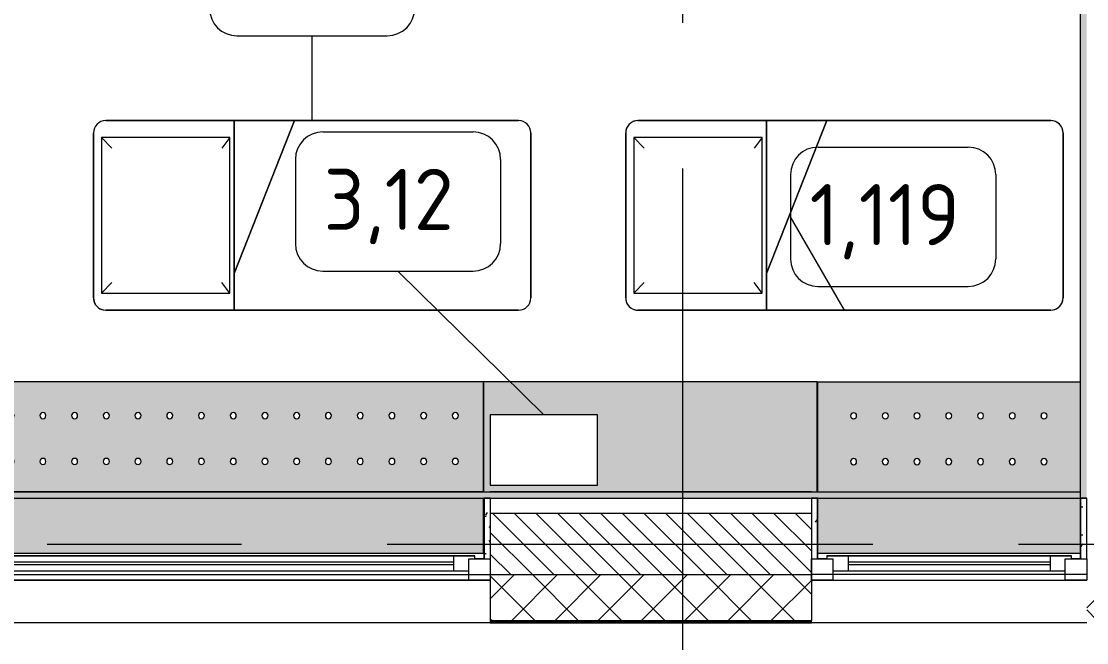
# Model space of a CAD drawing. Header units: millimetres. Extents: x 957 to 67880, y -2706 to 27400.
# Drawn here: x 46117 to 49600, y -323 to 1710 of the extents above; entities that cross this region are included whole.
import ezdxf

# ---------------------------------------------------------------- set-up
doc = ezdxf.new("R2010")
doc.units = ezdxf.units.MM
doc.linetypes.add('Осевая', pattern=[3175, 635, -476.25, 1587.5, -476.25])
for name, color, linetype, lineweight in [('A-GLAZ', 7, 'Continuous', 9), ('A-GLAZ-1', 7, 'Continuous', 13), ('A-WALL', 7, 'Continuous', 9), ('I-FURN-IDEN', 7, 'Continuous', 9), ('I-WALL', 7, 'Continuous', 9), ('Знаки', 7, 'Continuous', 9), ('Оси', 7, 'Continuous', 9), ('Оси-2', 7, 'Осевая', 9)]:
    doc.layers.add(name, color=color, linetype=linetype, lineweight=lineweight)
for name, color, linetype, lineweight, true_color in [('A-WALL-1', 9, 'Continuous', 9, 0x808080), ('A-WALL-FNSH-1', 9, 'Continuous', 9, 0x808080), ('I-FURN-1', 9, 'Continuous', 9, 0x808080), ('M-EQPM-1', 7, 'Continuous', 9, 0xb2b2b2)]:
    doc.layers.add(name, color=color, linetype=linetype, lineweight=lineweight, true_color=true_color)
doc.styles.add('GOST Common_4', font='GOST_Common.ttf', dxfattribs={"height": 200})
pattern_1 = [(0, (-57529.542, 0), (121.92, 30.48), [10.058, -81.382, 10.058, -81.382, -487.68]), (0, (-57529.542, 0), (121.92, 30.48), [-182.88, 10.058, -172.822, 10.058, -81.382, -213.36]), (0, (-57529.542, 0), (121.92, 30.48), [-457.2, 10.058, -50.902, 10.058, -142.342]), (120, (-57483.822, 15.24), (-87.356454, 90.345817), [10.058, -81.382, 10.058, -81.382, -487.68]), (120, (-57483.822, 15.24), (-87.356454, 90.345817), [-182.88, 10.058, -172.822, 10.058, -81.382, -213.36]), (120, (-57483.822, 15.24), (-87.356454, 90.345817), [-457.2, 10.058, -50.902, 10.058, -142.342]), (240, (-57468.582, 76.2), (-34.563546, -120.825817), [10.058, -81.382, 10.058, -81.382, -487.68]), (240, (-57468.582, 76.2), (-34.563546, -120.825817), [-182.88, 10.058, -172.822, 10.058, -81.382, -213.36]), (240, (-57468.582, 76.2), (-34.563546, -120.825817), [-457.2, 10.058, -50.902, 10.058, -142.342])]

# ---------------------------------------------------------------- blocks, each defined once
blk = doc.blocks.new('120_Окно_СКБ_2Ст_Фрамуга сверху - 120_Окно_СКБ_2Ст_2300х2500_h_ ДОО-19727959-План расстановки мебели и оборудования 3 этажа в осях 23-33')
at = {"layer": 'A-GLAZ'}
for p, q in [((1150, -57), (-1150, -57)), ((-1080, -57), (1080, -57)), ((-1130, -127), (-1100, -127)), ((-1030, -107), (470, -107)), ((470, -117), (-1030, -117)), ((540, -127), (570, -127)), ((540, -127), (570, -127)), ((640, -107), (1030, -107)), ((1030, -117), (640, -117)), ((1100, -127), (1130, -127))]:
    blk.add_line(p, q, dxfattribs=at)
at = {"layer": 'A-GLAZ-1'}
for p, q in [((-1150, -127), (-1150, -57)), ((-1150, -57), (-1080, -57)), ((-1080, -57), (-1080, -127)), ((520, -127), (520, -57)), ((520, -57), (590, -57)), ((590, -57), (590, -127)), ((1080, -127), (1080, -57)), ((1080, -57), (1150, -57)), ((1150, -57), (1150, -127)), ((520, -87), (-1080, -87)), ((-1080, -87), (-1080, -127)), ((-1030, -137), (-1030, -87)), ((470, -137), (470, -87)), ((520, -127), (520, -87)), ((1080, -87), (590, -87)), ((590, -87), (590, -127)), ((640, -137), (640, -87)), ((1030, -137), (1030, -87)), ((1080, -127), (1080, -87)), ((-1080, -127), (-1150, -127)), ((-1080, -127), (-1100, -127)), ((-1100, -127), (-1100, -137)), ((-1100, -137), (540, -137)), ((540, -137), (-1100, -137)), ((590, -127), (520, -127)), ((540, -127), (520, -127)), ((540, -137), (540, -127)), ((590, -127), (570, -127)), ((570, -127), (570, -137)), ((570, -137), (1100, -137)), ((1100, -137), (570, -137)), ((1150, -127), (1080, -127)), ((1100, -127), (1080, -127)), ((1100, -137), (1100, -127))]:
    blk.add_line(p, q, dxfattribs=at)
blk = doc.blocks.new('120_Окно_СКБ_1Ст - 120_Окно_СКБ_1Ст 900х2500_h_ с форточкой-V6-План расстановки мебели и оборудования 3 этажа в осях 23-33')
at = {"layer": 'A-GLAZ'}
for p, q in [((450, -57), (-450, -57)), ((-430, -127), (-400, -127)), ((-330, -107), (330, -107)), ((330, -117), (-330, -117)), ((400, -127), (430, -127))]:
    blk.add_line(p, q, dxfattribs=at)
at = {"layer": 'A-GLAZ-1'}
for p, q in [((-450, -127), (-450, -57)), ((-450, -57), (-380, -57)), ((-380, -57), (-380, -127)), ((380, -127), (380, -57)), ((380, -57), (450, -57)), ((450, -57), (450, -127)), ((380, -87), (-380, -87)), ((-380, -87), (-380, -127)), ((-330, -137), (-330, -87)), ((330, -137), (330, -87)), ((380, -127), (380, -87)), ((-380, -127), (-450, -127)), ((-380, -127), (-400, -127)), ((-400, -127), (-400, -137)), ((-400, -137), (400, -137)), ((400, -137), (-400, -137)), ((450, -127), (380, -127)), ((400, -127), (380, -127)), ((400, -137), (400, -127))]:
    blk.add_line(p, q, dxfattribs=at)
blk = doc.blocks.new('Bed - Small Sizes - 1_119-V103-План расстановки мебели и оборудования 3 этажа в осях 23-33')
at = {"layer": 'I-FURN-1'}
for p, q in [((247.3, 0), (-292.7, 0)), ((-292.7, 0), (247.3, 0)), ((247.3, 0), (-292.7, 0)), ((-292.7, 0), (247.3, 0)), ((-277.5, -26.2), (-242.7, -60)), ((232.5, -26.2), (-277.5, -26.2)), ((-277.5, -26.2), (-277.5, -446.2)), ((232.5, -26.2), (-277.5, -26.2)), ((-277.5, -26.2), (-277.5, -446.2)), ((232.5, -26.2), (197.3, -60)), ((232.5, -446.2), (232.5, -26.2)), ((232.5, -446.2), (232.5, -26.2)), ((-332.7, -40), (-332.7, -460)), ((-332.7, -460), (-332.7, -40)), ((-332.7, -40), (-332.7, -460)), ((-332.7, -460), (-332.7, -40)), ((287.3, -460), (287.3, -40)), ((287.3, -40), (287.3, -460)), ((287.3, -657.7), (287.3, -40)), ((287.3, -40), (287.3, -657.7)), ((-277.5, -446.2), (-242.7, -420)), ((-277.5, -446.2), (232.5, -446.2)), ((-277.5, -446.2), (232.5, -446.2)), ((232.5, -446.2), (197.3, -420)), ((-332.7, -460), (-212.7, -460)), ((-212.7, -460), (-332.7, -460)), ((-332.7, -460), (-332.7, -1390)), ((-332.7, -1390), (-332.7, -460)), ((-332.7, -460), (-212.7, -460)), ((-212.7, -460), (287.3, -460)), ((287.3, -460), (-212.7, -460)), ((287.3, -460), (-212.7, -460)), ((-212.7, -460), (287.3, -657.7)), ((287.3, -657.7), (-212.7, -460)), ((-212.7, -460), (287.3, -460)), ((-212.7, -460), (287.3, -657.7)), ((-212.7, -460), (287.3, -460)), ((287.3, -657.7), (287.3, -460)), ((287.3, -460), (287.3, -657.7)), ((287.3, -1390), (287.3, -657.7)), ((287.3, -657.7), (287.3, -1390)), ((-292.7, -1430), (247.3, -1430)), ((247.3, -1430), (-292.7, -1430))]:
    blk.add_line(p, q, dxfattribs=at)
for centre, start, end in [((-292.7, -40), 90, 180), ((-292.7, -40), 90, 120), ((247.3, -40), 360, 90), ((247.3, -40), 0, 90), ((-292.7, -40), 90, 180), ((-292.7, -40), 90, 180), ((-292.7, -40), 165, 180), ((-292.7, -40), 150, 165), ((-292.7, -40), 135, 150), ((-292.7, -40), 120, 135), ((247.3, -40), 60, 90), ((247.3, -40), 0, 90), ((247.3, -40), 45, 60), ((247.3, -40), 30, 45), ((247.3, -40), 15, 30), ((247.3, -40), 0, 15), ((-292.7, -1390), 180, 270), ((-292.7, -1390), 180, 255), ((247.3, -1390), 270, 0), ((247.3, -1390), 300, 0), ((247.3, -1390), 285, 300), ((-292.7, -1390), 255, 270), ((247.3, -1390), 270, 285)]:
    blk.add_arc(centre, 40, start, end, dxfattribs=at)
blk = doc.blocks.new('Bed - Small Sizes - 1_119-V104-План расстановки мебели и оборудования 3 этажа в осях 23-33')
at = {"layer": 'I-FURN-1'}
for p, q in [((247.3, 0), (-292.7, 0)), ((-292.7, 0), (247.3, 0)), ((247.3, 0), (-292.7, 0)), ((-292.7, 0), (247.3, 0)), ((-277.5, -26.2), (-242.7, -60)), ((232.5, -26.2), (-277.5, -26.2)), ((-277.5, -26.2), (-277.5, -446.2)), ((232.5, -26.2), (-277.5, -26.2)), ((-277.5, -26.2), (-277.5, -446.2)), ((232.5, -26.2), (197.3, -60)), ((232.5, -446.2), (232.5, -26.2)), ((232.5, -446.2), (232.5, -26.2)), ((-332.7, -40), (-332.7, -460)), ((-332.7, -460), (-332.7, -40)), ((-332.7, -40), (-332.7, -460)), ((-332.7, -460), (-332.7, -40)), ((287.3, -460), (287.3, -40)), ((287.3, -40), (287.3, -460)), ((287.3, -657.7), (287.3, -40)), ((287.3, -40), (287.3, -657.7)), ((-277.5, -446.2), (-242.7, -420)), ((-277.5, -446.2), (232.5, -446.2)), ((-277.5, -446.2), (232.5, -446.2)), ((232.5, -446.2), (197.3, -420)), ((-332.7, -460), (-212.7, -460)), ((-212.7, -460), (-332.7, -460)), ((-332.7, -460), (-332.7, -1390)), ((-332.7, -1390), (-332.7, -460)), ((-332.7, -460), (-212.7, -460)), ((-212.7, -460), (287.3, -460)), ((287.3, -460), (-212.7, -460)), ((287.3, -460), (-212.7, -460)), ((-212.7, -460), (287.3, -657.7)), ((287.3, -657.7), (-212.7, -460)), ((-212.7, -460), (287.3, -460)), ((-212.7, -460), (287.3, -657.7)), ((-212.7, -460), (287.3, -460)), ((287.3, -657.7), (287.3, -460)), ((287.3, -460), (287.3, -657.7)), ((287.3, -1390), (287.3, -657.7)), ((287.3, -657.7), (287.3, -1390)), ((-292.7, -1430), (247.3, -1430)), ((247.3, -1430), (-292.7, -1430))]:
    blk.add_line(p, q, dxfattribs=at)
for centre, start, end in [((-292.7, -40), 90, 180), ((-292.7, -40), 90, 180), ((247.3, -40), 360, 90), ((247.3, -40), 0, 90), ((-292.7, -40), 90, 180), ((-292.7, -40), 105, 180), ((-292.7, -40), 90, 105), ((247.3, -40), 0, 90), ((247.3, -40), 0, 90), ((-292.7, -1390), 180, 270), ((-292.7, -1390), 180, 270), ((247.3, -1390), 270, 0), ((247.3, -1390), 270, 0)]:
    blk.add_arc(centre, 40, start, end, dxfattribs=at)
blk = doc.blocks.new('radiator_prado_classic_z_tip_30_po exemplyaru - Classic Z Тип 30-300-V169-План расстановки мебели и оборудования 3 этажа в осях 23-33')
at = {"layer": 'M-EQPM-1'}
blk.add_line((682.5, 191.5), (682.5, 203.8), dxfattribs=at)
blk.add_line((682.5, 191.5), (682.5, 203.8), dxfattribs=at)
blk = doc.blocks.new('Зашивка радиатора_ с перфорацией М7_1 - Зашивка радиатора_ с перфорацией М7_1-V248-План расстановки мебели и оборудования 3 этажа в осях 23-33')
at = {"layer": 'Знаки'}
blk.add_hatch(color=256, dxfattribs=at).paths.add_polyline_path([(1888.3, 380), (-370, 380), (-370, 200.6), (1888.3, 200.6), (1888.3, 259.2)])
h = blk.add_hatch(color=256, dxfattribs=at)
h.paths.add_polyline_path([(-101, 180), (-370, 180), (-370, -179.9), (1876.6, -179.9), (1876.6, 160), (1887.3, 160), (1887.3, 180), (58, 180)])
h.paths.add_polyline_path([(1693.7, 90.4), (1698.7, 89), (1702.4, 85.4), (1703.7, 80.4), (1702.4, 75.4), (1698.7, 71.7), (1693.7, 70.4), (1688.7, 71.7), (1685.1, 75.4), (1683.7, 80.4), (1685.1, 85.4), (1688.7, 89), (1691.2, 90)])
h.paths.add_polyline_path([(1797.5, 90.4), (1802.5, 89), (1806.2, 85.4), (1807.5, 80.4), (1806.2, 75.4), (1802.5, 71.7), (1797.5, 70.4), (1792.5, 71.7), (1788.8, 75.4), (1787.5, 80.4), (1788.8, 85.4), (1792.5, 89), (1794.9, 90)])
h.paths.add_polyline_path([(1486.2, 90.4), (1491.2, 89), (1494.9, 85.4), (1496.2, 80.4), (1494.9, 75.4), (1491.2, 71.7), (1486.2, 70.4), (1481.2, 71.7), (1477.6, 75.4), (1476.2, 80.4), (1477.6, 85.4), (1481.2, 89), (1483.7, 90)])
h.paths.add_polyline_path([(1590, 90.4), (1595, 89), (1598.7, 85.4), (1600, 80.4), (1598.7, 75.4), (1595, 71.7), (1590, 70.4), (1585, 71.7), (1581.3, 75.4), (1580, 80.4), (1581.3, 85.4), (1585, 89), (1587.4, 90)])
h.paths.add_polyline_path([(967.5, 90.4), (972.5, 89), (976.2, 85.4), (977.5, 80.1), (976.2, 75.4), (972.5, 71.7), (967.5, 70.4), (962.5, 71.7), (958.8, 75.4), (957.5, 80.4), (958.8, 85.4), (962.5, 89), (964.9, 90)])
h.paths.add_polyline_path([(863.7, 90.4), (868.7, 89), (872.4, 85.4), (873.7, 80.4), (872.4, 75.4), (868.7, 71.7), (863.7, 70.4), (858.7, 71.7), (855.1, 75.4), (853.7, 80.4), (855.1, 85.4), (858.7, 89), (861.2, 90)])
h.paths.add_polyline_path([(552.5, 90.4), (557.8, 88.8), (561.2, 85.4), (562.5, 80.4), (561.2, 75.4), (557.5, 71.7), (552.5, 70.4), (547.5, 71.7), (543.8, 75.4), (542.5, 80.4), (543.8, 85.4), (547.5, 89), (549.9, 90)])
h.paths.add_polyline_path([(137.5, 90.4), (142.8, 88.8), (146.2, 85.4), (147.5, 80.4), (146.2, 75.4), (142.5, 71.7), (137.5, 70.4), (132.5, 71.7), (128.8, 75.4), (127.5, 80.4), (128.8, 85.4), (132.5, 89), (134.9, 90)])
h.paths.add_polyline_path([(1175, 90.4), (1180, 89), (1183.7, 85.4), (1185, 80.4), (1183.7, 75.4), (1180, 71.7), (1175, 70.4), (1170, 71.7), (1166.3, 75.4), (1165, 80.4), (1166.3, 85.4), (1170, 89), (1172.4, 90)])
h.paths.add_polyline_path([(1382.5, 90.4), (1387.5, 89), (1391.2, 85.4), (1392.5, 80.4), (1391.2, 75.4), (1387.5, 71.7), (1382.5, 70.4), (1377.5, 71.7), (1373.8, 75.4), (1372.5, 80.4), (1373.8, 85.4), (1377.5, 89), (1379.9, 90)])
h.paths.add_polyline_path([(760, 90.4), (765, 89), (768.7, 85.4), (770, 80.4), (768.7, 75.4), (765, 71.7), (760, 70.4), (755, 71.7), (751.3, 75.4), (750, 80.4), (751.3, 85.4), (755, 89), (757.4, 90)])
h.paths.add_polyline_path([(-173.8, 90.4), (-168.4, 88.8), (-165.1, 85.4), (-163.8, 80.4), (-165.1, 75.4), (-168.8, 71.7), (-173.8, 70.4), (-178.8, 71.7), (-182.4, 75.4), (-183.8, 80.4), (-182.4, 85.4), (-178.8, 89), (-176.3, 90)])
h.paths.add_polyline_path([(241.2, 90.4), (246.6, 88.8), (249.9, 85.4), (251.2, 80.4), (249.9, 75.4), (246.2, 71.7), (241.2, 70.4), (236.2, 71.7), (232.6, 75.4), (231.2, 80.4), (232.6, 85.4), (236.2, 89), (238.7, 90)])
h.paths.add_polyline_path([(345, 90.4), (350.3, 88.8), (353.7, 85.4), (355, 80.4), (353.7, 75.4), (350, 71.7), (345, 70.4), (340, 71.7), (336.3, 75.4), (335, 80.4), (336.3, 85.4), (340, 89), (342.4, 90)])
h.paths.add_polyline_path([(33.7, 90.4), (38.7, 89), (42.4, 85.4), (43.7, 80.4), (42.4, 75.4), (38.7, 71.7), (33.7, 70.4), (28.7, 71.7), (25.1, 75.4), (23.7, 80.4), (25.1, 85.4), (28.7, 89), (31.2, 90)])
h.paths.add_polyline_path([(656.2, 90.4), (661.6, 88.8), (664.9, 85.4), (666.2, 80.4), (664.9, 75.4), (661.2, 71.7), (656.2, 70.4), (651.2, 71.7), (647.6, 75.4), (646.4, 81.2), (647.6, 85.4), (651.2, 89), (653.7, 90)])
h.paths.add_polyline_path([(448.7, 90.4), (453.7, 89), (457.4, 85.4), (458.7, 80.4), (457.4, 75.4), (453.7, 71.7), (448.7, 70.4), (443.7, 71.7), (440.1, 75.4), (438.7, 80.4), (440.1, 85.4), (443.7, 89), (446.2, 90)])
h.paths.add_polyline_path([(-277.5, 90.4), (-272.5, 89), (-268.8, 85.4), (-267.5, 80.4), (-268.8, 75.4), (-272.5, 71.7), (-277.5, 70.4), (-282.5, 71.7), (-286.2, 75.4), (-287.5, 80.4), (-286.2, 85.4), (-282.5, 89), (-280.1, 90)])
h.paths.add_polyline_path([(1071.2, 90.4), (1076.2, 89), (1079.9, 85.4), (1081.2, 80.4), (1079.9, 75.4), (1076.2, 71.7), (1071.2, 70.4), (1066.2, 71.7), (1062.6, 75.4), (1061.2, 80.4), (1062.6, 85.4), (1066.2, 89), (1068.7, 90)])
h.paths.add_polyline_path([(-70, 90.4), (-64.7, 88.8), (-61.3, 85.4), (-60, 80.4), (-61.3, 75.4), (-65, 71.7), (-70, 70.4), (-75, 71.7), (-78.7, 75.4), (-80, 80.4), (-78.7, 85.4), (-75, 89), (-72.6, 90)])
h.paths.add_polyline_path([(1278.7, 90.4), (1283.7, 89), (1287.4, 85.4), (1288.7, 80.4), (1287.4, 75.4), (1283.7, 71.7), (1278.7, 70.4), (1273.7, 71.7), (1270.1, 75.4), (1268.7, 80.4), (1270.1, 85.4), (1273.7, 89), (1276.2, 90)])
h.paths.add_polyline_path([(-70, -59.6), (-65, -61), (-61.1, -65.3), (-60, -69.6), (-61.3, -74.6), (-65, -78.3), (-70, -79.6), (-75, -78.3), (-78.7, -74.6), (-80, -69.6), (-78.7, -64.6), (-75, -61), (-72.6, -60)])
h.paths.add_polyline_path([(448.7, -59.6), (453.7, -61), (457.7, -65.3), (458.7, -69.6), (457.4, -74.6), (453.7, -78.3), (448.7, -79.6), (443.7, -78.3), (440.1, -74.6), (438.7, -69.6), (440.1, -64.6), (443.7, -61), (446.2, -60)])
h.paths.add_polyline_path([(345, -59.6), (350, -61), (353.9, -65.3), (355, -69.6), (353.7, -74.6), (350, -78.3), (345, -79.6), (340, -78.3), (336.3, -74.6), (335, -69.6), (336.3, -64.6), (340, -61), (342.4, -60)])
h.paths.add_polyline_path([(-173.8, -59.6), (-168.8, -61), (-164.8, -65.3), (-163.8, -69.6), (-165.1, -74.6), (-168.8, -78.3), (-173.8, -79.6), (-178.8, -78.3), (-182.4, -74.6), (-183.8, -69.6), (-182.4, -64.6), (-178.8, -61), (-176.3, -60)])
h.paths.add_polyline_path([(760, -59.6), (765, -61), (768.9, -65.3), (769.9, -70.5), (768.7, -74.6), (765, -78.3), (760, -79.6), (755, -78.3), (751.3, -74.6), (750, -69.6), (751.3, -64.6), (755, -61), (757.4, -60)])
h.paths.add_polyline_path([(1175, -59.6), (1180, -61), (1183.9, -65.3), (1185, -69.6), (1183.7, -74.6), (1180, -78.3), (1175, -79.6), (1170, -78.3), (1166.3, -74.6), (1165, -69.6), (1166.3, -64.6), (1170, -61), (1172.4, -60)])
h.paths.add_polyline_path([(1382.5, -59.6), (1387.5, -61), (1391.4, -65.3), (1392.5, -69.6), (1391.2, -74.6), (1387.5, -78.3), (1382.5, -79.6), (1377.5, -78.3), (1373.8, -74.6), (1372.5, -69.6), (1373.8, -64.6), (1377.5, -61), (1379.9, -60)])
h.paths.add_polyline_path([(1590, -59.6), (1595, -61), (1598.9, -65.3), (1600, -69.6), (1598.7, -74.6), (1595, -78.3), (1590, -79.6), (1585, -78.3), (1581.3, -74.6), (1580, -69.6), (1581.3, -64.6), (1585, -61), (1587.4, -60)])
h.paths.add_polyline_path([(1278.7, -59.6), (1283.7, -61), (1287.7, -65.3), (1288.7, -69.6), (1287.4, -74.6), (1283.7, -78.3), (1278.7, -79.6), (1273.7, -78.3), (1270.1, -74.6), (1268.7, -69.6), (1270.1, -64.6), (1273.7, -61), (1276.2, -60)])
h.paths.add_polyline_path([(1693.7, -59.6), (1698.7, -61), (1702.7, -65.3), (1703.7, -69.6), (1702.4, -74.6), (1698.7, -78.3), (1693.7, -79.6), (1688.7, -78.3), (1685.1, -74.6), (1683.7, -69.6), (1685.1, -64.6), (1688.7, -61), (1691.2, -60)])
h.paths.add_polyline_path([(1486.2, -59.6), (1491.2, -61), (1495.2, -65.3), (1496.2, -69.6), (1494.9, -74.6), (1491.2, -78.3), (1486.2, -79.6), (1481.2, -78.3), (1477.6, -74.6), (1476.2, -69.6), (1477.6, -64.6), (1481.2, -61), (1483.7, -60)])
h.paths.add_polyline_path([(863.7, -59.6), (868.7, -61), (872.7, -65.3), (873.7, -69.6), (872.4, -74.6), (868.7, -78.3), (863.7, -79.6), (858.7, -78.3), (855.1, -74.6), (853.7, -69.6), (855.1, -64.6), (858.7, -61), (861.2, -60)])
h.paths.add_polyline_path([(552.5, -59.6), (557.5, -61), (561.4, -65.3), (562.5, -69.6), (561.2, -74.6), (557.5, -78.3), (552.5, -79.6), (547.5, -78.3), (543.8, -74.6), (542.5, -69.6), (543.8, -64.6), (547.5, -61), (549.9, -60)])
h.paths.add_polyline_path([(33.7, -59.6), (38.7, -61), (42.7, -65.3), (43.7, -69.6), (42.4, -74.6), (38.7, -78.3), (33.7, -79.6), (28.7, -78.3), (25.1, -74.6), (23.7, -69.6), (25.1, -64.6), (28.7, -61), (31.2, -60)])
h.paths.add_polyline_path([(137.5, -59.6), (142.5, -61), (146.4, -65.3), (147.5, -69.6), (146.2, -74.6), (142.5, -78.3), (137.5, -79.6), (132.5, -78.3), (128.8, -74.6), (127.5, -69.6), (128.8, -64.6), (132.5, -61), (134.9, -60)])
h.paths.add_polyline_path([(-277.5, -59.6), (-272.5, -61), (-268.6, -65.3), (-267.5, -69.6), (-268.8, -74.6), (-272.5, -78.3), (-277.5, -79.6), (-282.5, -78.3), (-286.2, -74.6), (-287.5, -69.6), (-286.2, -64.6), (-282.5, -61), (-280.1, -60)])
h.paths.add_polyline_path([(656.2, -59.6), (661.2, -61), (665.2, -65.3), (666.2, -69.6), (664.9, -74.6), (661.2, -78.3), (656.2, -79.6), (651.2, -78.3), (647.6, -74.6), (646.2, -69.6), (647.6, -64.6), (651.2, -61), (653.7, -60)])
h.paths.add_polyline_path([(967.5, -59.6), (972.5, -61), (976.4, -65.3), (977.5, -69.6), (976.2, -74.6), (972.5, -78.3), (967.5, -79.6), (962.5, -78.3), (958.8, -74.6), (957.5, -69.6), (958.8, -64.6), (962.5, -61), (964.9, -60)])
h.paths.add_polyline_path([(1797.5, -59.6), (1802.5, -61), (1806.4, -65.3), (1807.5, -69.6), (1806.2, -74.6), (1802.5, -78.3), (1797.5, -79.6), (1792.5, -78.3), (1788.8, -74.6), (1787.5, -69.6), (1788.8, -64.6), (1792.5, -61), (1794.9, -60)])
h.paths.add_polyline_path([(1071.2, -59.6), (1076.2, -61), (1080.2, -65.3), (1081.2, -69.6), (1079.9, -74.6), (1076.2, -78.3), (1071.2, -79.6), (1066.2, -78.3), (1062.6, -74.6), (1061.2, -69.6), (1062.6, -64.6), (1066.2, -61), (1068.7, -60)])
h.paths.add_polyline_path([(241.2, -59.6), (246.2, -61), (250.2, -65.3), (251.2, -69.6), (249.9, -74.6), (246.2, -78.3), (241.2, -79.6), (236.2, -78.3), (232.6, -74.6), (231.2, -69.6), (232.6, -64.6), (236.2, -61), (238.7, -60)])
for p, q in [((1888.3, 380), (-370, 380)), ((-370, 380), (-370, 200.6)), ((-370, 180), (1887.3, 180)), ((1887.3, 180), (-370, 180)), ((-370, 180), (-370, -179.9)), ((-370, -179.9), (1876.6, -179.9))]:
    blk.add_line(p, q, dxfattribs=at)
for centre, start, end in [((-277.5, 80.4), 0, 180), ((-277.5, 80.4), 180, 360), ((-173.8, 80.4), 0, 180), ((-173.8, 80.4), 180, 0), ((-70, 80.4), 0, 180), ((-70, 80.4), 180, 0), ((33.7, 80.4), 0, 180), ((33.7, 80.4), 180, 360), ((137.5, 80.4), 0, 180), ((137.5, 80.4), 180, 0), ((241.2, 80.4), 0, 180), ((241.2, 80.4), 180, 0), ((345, 80.4), 0, 180), ((345, 80.4), 180, 0), ((448.7, 80.4), 0, 180), ((448.7, 80.4), 180, 0), ((552.5, 80.4), 0, 180), ((552.5, 80.4), 180, 360), ((656.2, 80.4), 0, 180), ((656.2, 80.4), 180, 0), ((760, 80.4), 0, 180), ((760, 80.4), 180, 0), ((863.7, 80.4), 0, 180), ((863.7, 80.4), 180, 0), ((967.5, 80.4), 0, 180), ((967.5, 80.4), 180, 0), ((1071.2, 80.4), 0, 180), ((1071.2, 80.4), 180, 0), ((1175, 80.4), 0, 180), ((1175, 80.4), 180, 0), ((1278.7, 80.4), 0, 180), ((1278.7, 80.4), 180, 0), ((1382.5, 80.4), 0, 180), ((1382.5, 80.4), 180, 0), ((1486.2, 80.4), 0, 180), ((1486.2, 80.4), 180, 360), ((1590, 80.4), 0, 180), ((1590, 80.4), 180, 0), ((1693.7, 80.4), 0, 180), ((1693.7, 80.4), 180, 360), ((1797.5, 80.4), 0, 180), ((1797.5, 80.4), 180, 0), ((-277.5, -69.6), 0, 180), ((-277.5, -69.6), 180, 0), ((-173.8, -69.6), 0, 180), ((-173.8, -69.6), 180, 0), ((-70, -69.6), 0, 180), ((-70, -69.6), 180, 0), ((33.7, -69.6), 0, 180), ((33.7, -69.6), 180, 0), ((137.5, -69.6), 0, 180), ((137.5, -69.6), 180, 0), ((241.2, -69.6), 0, 180), ((241.2, -69.6), 180, 0), ((345, -69.6), 0, 180), ((345, -69.6), 180, 0), ((448.7, -69.6), 0, 180), ((448.7, -69.6), 180, 0), ((552.5, -69.6), 0, 180), ((552.5, -69.6), 180, 0), ((656.2, -69.6), 0, 180), ((656.2, -69.6), 180, 0), ((760, -69.6), 0, 180), ((760, -69.6), 180, 0), ((863.7, -69.6), 0, 180), ((863.7, -69.6), 180, 0), ((967.5, -69.6), 0, 180), ((967.5, -69.6), 180, 0), ((1071.2, -69.6), 0, 180), ((1071.2, -69.6), 180, 0), ((1175, -69.6), 0, 180), ((1175, -69.6), 180, 0), ((1278.7, -69.6), 0, 180), ((1278.7, -69.6), 180, 0), ((1382.5, -69.6), 0, 180), ((1382.5, -69.6), 180, 0), ((1486.2, -69.6), 0, 180), ((1486.2, -69.6), 180, 0), ((1590, -69.6), 0, 180), ((1590, -69.6), 180, 0), ((1693.7, -69.6), 0, 180), ((1693.7, -69.6), 180, 0), ((1797.5, -69.6), 0, 180), ((1797.5, -69.6), 180, 0)]:
    blk.add_arc(centre, 10, start, end, dxfattribs=at)
blk = doc.blocks.new('Зашивка радиатора_ с перфорацией М1_1 - Зашивка радиатора_ с перфорацией М1_1-V249-План расстановки мебели и оборудования 3 этажа в осях 23-33')
at = {"layer": 'Знаки'}
blk.add_hatch(color=256, dxfattribs=at).paths.add_polyline_path([(430, 380), (-430, 380), (-429, 200), (430, 200), (430, 311.3)])
h = blk.add_hatch(color=256, dxfattribs=at)
h.paths.add_polyline_path([(430.2, 180), (-430, 180), (-430, -179.9), (430.2, -179.9), (430.2, 90.4)])
h.paths.add_polyline_path([(-206.5, 90.4), (-201.2, 88.8), (-197.8, 85.4), (-196.5, 80.4), (-197.8, 75.4), (-201.5, 71.7), (-206.5, 70.4), (-211.5, 71.7), (-215.2, 75.4), (-216.5, 80.4), (-215.2, 85.4), (-211.5, 89), (-209.1, 90)])
h.paths.add_polyline_path([(104.7, 90.4), (109.7, 89), (113.4, 85.4), (114.7, 80.4), (113.4, 75.4), (109.7, 71.7), (104.7, 70.4), (99.7, 71.7), (96.1, 75.4), (94.7, 80.4), (96.1, 85.4), (99.7, 89), (102.2, 90)])
h.paths.add_polyline_path([(-310.3, 90.4), (-304.9, 88.8), (-301.6, 85.4), (-300.3, 80.4), (-301.6, 75.4), (-305.3, 71.7), (-310.3, 70.4), (-315.3, 71.7), (-318.9, 75.4), (-320.3, 80.4), (-318.9, 85.4), (-315.3, 89), (-312.8, 90)])
h.paths.add_polyline_path([(208.5, 90.4), (213.5, 89), (217.2, 85.4), (218.5, 80.4), (217.2, 75.4), (213.5, 71.7), (208.5, 70.4), (203.5, 71.7), (199.8, 75.4), (198.5, 80.4), (199.9, 85.4), (203.5, 89), (205.9, 90)])
h.paths.add_polyline_path([(1, 90.4), (6.3, 88.8), (9.7, 85.4), (11, 80.4), (9.7, 75.4), (6, 71.7), (1, 70.4), (-4, 71.7), (-7.7, 75.4), (-9, 80.4), (-7.7, 85.4), (-4, 89), (-1.6, 90)])
h.paths.add_polyline_path([(312.2, 90.4), (317.2, 89), (320.9, 85.4), (322.2, 80.4), (320.9, 75.4), (317.2, 71.7), (312.2, 70.4), (307.2, 71.7), (303.6, 75.4), (302.2, 80.4), (303.8, 85.7), (307.2, 89), (309.7, 90)])
h.paths.add_polyline_path([(-102.8, 90.4), (-97.4, 88.8), (-94.1, 85.4), (-92.8, 80.4), (-94.1, 75.4), (-97.8, 71.7), (-102.8, 70.4), (-107.8, 71.7), (-111.4, 75.4), (-112.8, 80.4), (-111.4, 85.4), (-107.8, 89), (-105.3, 90)])
h.paths.add_polyline_path([(208.5, -59.6), (213.5, -61), (217.2, -64.6), (218.5, -69.6), (217.2, -74.6), (213.5, -78.3), (208.5, -79.6), (203.5, -78.3), (199.8, -74.6), (198.5, -69.6), (199.9, -64.6), (203.5, -61), (205.9, -60)])
h.paths.add_polyline_path([(312.2, -59.6), (317.2, -61), (320.9, -64.6), (322.2, -69.6), (320.9, -74.6), (317.2, -78.3), (312.2, -79.6), (307.2, -78.3), (303.3, -74), (302.2, -69.6), (303.6, -64.6), (307.2, -61), (309.7, -60)])
h.paths.add_polyline_path([(-310.3, -59.6), (-305.3, -61), (-301.6, -64.6), (-300.3, -69.6), (-301.6, -74.6), (-305.3, -78.3), (-310.3, -79.6), (-315.3, -78.3), (-318.9, -74.6), (-320.3, -69.6), (-318.9, -64.6), (-315.3, -61), (-312.8, -60)])
h.paths.add_polyline_path([(-206.5, -59.6), (-201.5, -61), (-197.8, -64.6), (-196.5, -69.6), (-197.8, -74.6), (-201.5, -78.3), (-206.5, -79.6), (-211.5, -78.3), (-215.2, -74.6), (-216.5, -69.6), (-215.2, -64.6), (-211.5, -61), (-209.1, -60)])
h.paths.add_polyline_path([(1, -59.6), (6, -61), (9.7, -64.6), (11, -69.6), (9.7, -74.6), (6, -78.3), (1, -79.6), (-4, -78.3), (-7.7, -74.6), (-9, -69.6), (-7.7, -64.6), (-4, -61), (-1.6, -60)])
h.paths.add_polyline_path([(104.7, -59.6), (109.7, -61), (113.4, -64.6), (114.7, -69.6), (113.4, -74.6), (109.7, -78.3), (104.7, -79.6), (99.7, -78.3), (96.1, -74.6), (94.7, -69.6), (96.1, -64.6), (99.7, -61), (102.2, -60)])
h.paths.add_polyline_path([(-102.8, -59.6), (-97.8, -61), (-94.1, -64.6), (-92.8, -69.6), (-94.1, -74.6), (-97.8, -78.3), (-102.8, -79.6), (-107.8, -78.3), (-111.4, -74.6), (-112.8, -69.6), (-111.4, -64.6), (-107.8, -61), (-105.3, -60)])
for p, q in [((430, 380), (-430, 380)), ((430.2, -179.9), (430.2, 180)), ((-430, -179.9), (430.2, -179.9))]:
    blk.add_line(p, q, dxfattribs=at)
for centre, start, end in [((-310.3, 80.4), 180, 0), ((-310.3, 80.4), 0, 180), ((-206.5, 80.4), 0, 180), ((-206.5, 80.4), 180, 360), ((-102.8, 80.4), 0, 180), ((-102.8, 80.4), 180, 0), ((1, 80.4), 0, 180), ((1, 80.4), 180, 0), ((104.7, 80.4), 0, 180), ((104.7, 80.4), 180, 360), ((208.5, 80.4), 0, 180), ((208.5, 80.4), 180, 0), ((312.2, 80.4), 0, 180), ((312.2, 80.4), 180, 0), ((-310.3, -69.6), 0, 180), ((-310.3, -69.6), 180, 0), ((-206.5, -69.6), 0, 180), ((-206.5, -69.6), 180, 0), ((-102.8, -69.6), 0, 180), ((-102.8, -69.6), 180, 0), ((1, -69.6), 0, 180), ((1, -69.6), 180, 0), ((104.7, -69.6), 0, 180), ((104.7, -69.6), 180, 0), ((208.5, -69.6), 0, 180), ((208.5, -69.6), 180, 0), ((312.2, -69.6), 0, 180), ((312.2, -69.6), 180, 0)]:
    blk.add_arc(centre, 10, start, end, dxfattribs=at)
blk = doc.blocks.new('Зашивка без перфорации М3_2_1 - М3_2_16-31190007-План расстановки мебели и оборудования 3 этажа в осях 23-33')
at = {"layer": 'Знаки'}
h = blk.add_hatch(color=256, dxfattribs=at)
h.paths.add_polyline_path([(288.6, 180), (-430, 180), (-430, -179.9), (660.2, -179.9), (660.2, 180), (292.9, 180)])
h.paths.add_polyline_path([(638.6, 157.6), (638.6, -72.4), (288.6, -72.4), (288.6, 157.6), (611, 157.6)])
for p, q in [((660.2, 180), (-430, 180)), ((-430, 180), (-430, -179.9)), ((660.2, -179.9), (660.2, 180)), ((-430, -179.9), (660.2, -179.9))]:
    blk.add_line(p, q, dxfattribs=at)
blk = doc.blocks.new('Зашивка_ опоясывающая панель - Зашивка_ опоясывающая панель Т2_1-V265-План расстановки мебели и оборудования 3 этажа в осях 23-33')
at = {"layer": 'Знаки'}
blk.add_hatch(color=256, dxfattribs=at).paths.add_polyline_path([(-417.2, -160), (-417.2, 180), (-418.5, 180), (-418.5, -160)])
for p, q in [((-418.5, 180), (-417.2, 180)), ((-418.5, -160), (-417.2, -160))]:
    blk.add_line(p, q, dxfattribs=at)
blk = doc.blocks.new('Марка_Мебель - В прямоуг_Balcon_Марка-25523697-План расстановки мебели и оборудования 3 этажа в осях 23-33')
at = {"layer": 'I-FURN-IDEN'}
for p, q in [((-2.455, 2.278), (2.455, 2.278)), ((-3.355, 1.378), (-3.355, -1.384)), ((3.355, 1.378), (3.355, -1.378)), ((-2.461, -2.278), (2.455, -2.278))]:
    blk.add_line(p, q, dxfattribs=at)
for centre, radius, start, end in [((-2.455, 1.378), 0.9, 90, 180), ((2.455, 1.378), 0.9, 0, 90), ((-2.461, -1.384), 0.893, 180, 270), ((2.455, -1.378), 0.9, 270, 0)]:
    blk.add_arc(centre, radius, start, end, dxfattribs=at)

msp = doc.modelspace()

# ---------------------------------------------------------------- hatches: boundary and pattern name
at = {"layer": 'A-WALL'}
h = msp.add_hatch(dxfattribs=at)
h.set_pattern_fill('FP_2', color=256, style=0, pattern_type=2)
h.set_pattern_definition([(135, (-57529.54, 0), (-35.35534, -35.35534), [])])
h.paths.add_polyline_path([(63600.5, -100), (63900.5, -100), (63900.5, 100), (63600.5, 100), (63600.5, -64.3)])
h.paths.add_polyline_path([(61760.5, -100), (61800.5, -100), (61800.5, 100), (61300.5, 99.1), (61300.5, -100), (61358.3, -100)])
h.paths.add_polyline_path([(53722.8, -100), (54100.5, -100), (54100.5, 100), (53200.5, 100), (53200.5, -100)])
h.paths.add_polyline_path([(55900.5, -100), (56150.5, -100), (56150.5, 100), (55900.5, 100), (55900.5, -84)])
h.paths.add_polyline_path([(58450.5, -100), (59500.5, -100), (59500.5, 100), (58450.5, 100), (58450.5, 2.5)])
h.paths.add_polyline_path([(52241.5, -100), (52300.5, -100), (52300.5, 100), (51400.5, 100), (51400.5, -100), (52120.5, -100)])
h.paths.add_polyline_path([(48700.5, -100), (48700.5, 100), (47650.5, 100), (47650.5, -100), (48632.4, -100)])
h.paths.add_polyline_path([(45350.5, -100), (45350.5, 100), (45100.5, 100), (45100.5, -100), (45121.5, -100)])
h.paths.add_polyline_path([(34633.9, -100), (35200.5, -100), (35200.5, 100), (34400.5, 100), (34400.5, -100)])
h.paths.add_polyline_path([(37000.5, -100), (37250.5, -100), (37250.5, 100), (37000.5, 100), (37000.5, -77.1)])
h.paths.add_polyline_path([(40360.6, -100), (40600.5, -100), (40600.5, 100), (39550.5, 100), (39550.5, -100), (39724.3, -100)])
h.paths.add_polyline_path([(44040.5, -100), (44200.5, -100), (44200.5, 100), (43300.5, 100), (43300.5, -100), (43542.1, -100)])
h = msp.add_hatch(dxfattribs=at)
h.set_pattern_fill('FP_1', color=256, style=0, pattern_type=2)
h.set_pattern_definition([(45, (-57529.54, 0), (-70.71068, 70.71068), []), (135, (-57529.54, 0), (-70.71068, -70.71068), [])])
h.paths.add_polyline_path([(67550.5, -250), (67550.5, -100), (66200.5, -100), (66200.5, -250), (67547.6, -250)])
h.paths.add_polyline_path([(63900.5, -250), (63900.5, -100), (62700.5, -100), (62700.5, -250), (63600.5, -250)])
h.paths.add_polyline_path([(61358.3, -250), (61800.5, -250), (61800.5, -100), (60400.5, -100), (60400.5, -250), (61300.5, -250)])
h.paths.add_polyline_path([(59500.5, -250), (59500.5, -100), (58450.5, -100), (58450.5, -250), (59449.4, -250)])
h.paths.add_polyline_path([(55900.5, -250), (56150.5, -250), (56150.5, -100), (55000.5, -100), (55000.5, -250), (55631.6, -250)])
h.paths.add_polyline_path([(53200.5, -250), (54100.5, -250), (54100.5, -100), (53200.5, -100)])
h.paths.add_polyline_path([(51400.5, -250), (52300.5, -250), (52300.5, -100), (51400.5, -100)])
h.paths.add_polyline_path([(50500.5, -250), (50500.5, -100), (49600.5, -100), (49600.5, -250), (49905, -250)])
h.paths.add_polyline_path([(47650.5, -250), (48700.5, -250), (48700.5, -100), (47650.5, -100)])
h.paths.add_polyline_path([(43542.1, -250), (45350.5, -250), (45350.5, -100), (43300.5, -100), (43300.5, -250)])
h.paths.add_polyline_path([(42269.5, -250), (42400.5, -250), (42400.5, -100), (41500.5, -100), (41500.5, -250), (41633.2, -250)])
h.paths.add_polyline_path([(39724.3, -250), (40600.5, -250), (40600.5, -100), (39550.5, -100), (39550.5, -250)])
h.paths.add_polyline_path([(37179.1, -250), (37250.5, -250), (37250.5, -100), (36100.5, -100), (36100.5, -250), (37047.9, -250)])
h.paths.add_polyline_path([(32098.5, -250), (33500.5, -250), (33500.5, -100), (31680.5, -100), (31680.5, -250), (32088.8, -250)])
h.paths.add_polyline_path([(34633.9, -250), (35200.5, -250), (35200.5, -100), (34400.5, -100), (34400.5, -250), (34521.5, -250)])
at = {"layer": 'I-WALL'}
h = msp.add_hatch(dxfattribs=at)
h.set_pattern_fill('FP_35', color=256, style=0, pattern_type=2)
h.set_pattern_definition(pattern_1)
h.paths.add_polyline_path([(49600.5, 150), (49600.5, 10380), (49580.5, 10380), (49580.5, 150), (49586.8, 150)])
h = msp.add_hatch(dxfattribs=at)
h.set_pattern_fill('FP_35', color=256, style=0, pattern_type=2)
h.set_pattern_definition(pattern_1)
h.paths.add_polyline_path([(49580.5, 150), (49579.5, 170), (34520.5, 170), (34521.5, 150), (49580.5, 150)])
h = msp.add_hatch(dxfattribs=at)
h.set_pattern_fill('FP_35', color=256, style=0, pattern_type=2)
h.set_pattern_definition(pattern_1)
h.paths.add_polyline_path([(47630.5, -48), (47650.5, -48), (47650.5, 149.8), (47630.5, 149.8), (47630.5, 91.4)])
h = msp.add_hatch(dxfattribs=at)
h.set_pattern_fill('FP_35', color=256, style=0, pattern_type=2)
h.set_pattern_definition(pattern_1)
h.paths.add_polyline_path([(48700.5, -48), (48720.5, -48), (48720.5, 150), (48700.5, 150), (48700.5, 36.1)])
h = msp.add_hatch(dxfattribs=at)
h.set_pattern_fill('FP_35', color=256, style=0, pattern_type=2)
h.set_pattern_definition(pattern_1)
h.paths.add_polyline_path([(49580.5, -48), (49600.5, -48), (49600.5, 149.8), (49580.5, 149.8), (49580.5, 91.4)])

# ---------------------------------------------------------------- linework, layer by layer
at = {"layer": 'A-WALL'}
for p, q in [((45100.5, -100), (48700.5, -100)), ((47650.5, -100), (48700.5, -100)), ((47650.5, -258), (45350.5, -258)), ((47650.5, -250), (48700.5, -250)), ((47650.5, -253), (48700.5, -253)), ((49600.5, -258), (48700.5, -258))]:
    msp.add_line(p, q, dxfattribs=at)
at = {"layer": 'A-WALL-1'}
for p, q in [((49580.5, 170), (34520.5, 170)), ((45100.5, 150), (49600.5, 150)), ((47650.5, 149.8), (47630.5, 149.8)), ((47630.5, 149.8), (47630.5, -48)), ((47650.5, 149.8), (47650.5, -250)), ((48720.5, 150), (48700.5, 150)), ((48700.5, 150), (48700.5, -250)), ((48720.5, -48), (48720.5, 150)), ((49600.5, 149.8), (49580.5, 149.8)), ((49580.5, 149.8), (49580.5, -48)), ((49600.5, -48), (49600.5, 149.8)), ((48700.5, 100), (47650.5, 100)), ((47630.5, -48), (47650.5, -48)), ((48700.5, -48), (48720.5, -48)), ((49580.5, -48), (49600.5, -48))]:
    msp.add_line(p, q, dxfattribs=at)
at = {"layer": 'A-WALL-FNSH-1'}
for p, q in [((49579.5, 10379), (49579.5, 100)), ((49580.5, 100), (49580.5, 10380)), ((47630.5, 149.8), (47629.5, 149.8)), ((47629.5, 149.8), (47629.5, -48)), ((48700.5, 171), (47650.5, 171)), ((47650.5, 171), (47650.5, 170)), ((48700.5, 170), (48700.5, 171)), ((48721.5, 150), (48720.5, 150)), ((48721.5, -48), (48721.5, 150)), ((49580.5, 149.8), (49579.5, 149.8)), ((49579.5, 149.8), (49579.5, -48)), ((49579.5, 100), (49580.5, 100)), ((47629.5, -48), (47630.5, -48)), ((48720.5, -48), (48721.5, -48)), ((49579.5, -48), (49580.5, -48)), ((47650.5, -250), (47650.5, -258)), ((47650.5, -258), (48700.5, -258)), ((48700.5, -258), (48700.5, -250))]:
    msp.add_line(p, q, dxfattribs=at)
at = {"layer": 'I-FURN-1'}
for p, q in [((48000.5, 422.9), (47650.5, 422.9)), ((47650.5, 422.9), (47650.5, 192.9)), ((48000.5, 192.9), (48000.5, 422.9)), ((47650.5, 192.9), (48000.5, 192.9))]:
    msp.add_line(p, q, dxfattribs=at)
at = {"layer": 'I-FURN-IDEN'}
for p, q in [((47068.2, 1385.4), (47068.2, 1663)), ((48808.2, 765.4), (48632.1, 1070.8)), ((47825.5, 422.9), (47348.7, 892.9))]:
    msp.add_line(p, q, dxfattribs=at)
at = {"layer": 'I-WALL'}
for p, q in [((48719, 171), (48720.2, 171)), ((49600.5, -100), (48700.5, -100))]:
    msp.add_line(p, q, dxfattribs=at)
at = {"layer": 'Оси'}
msp.add_line((48280.5, -1906.3), (48280.5, 593.7), dxfattribs=at)
at = {"layer": 'Оси-2'}
for p, q in [((48280.5, 593.7), (48280.5, 19191.6)), ((27152.2, 0), (65200.5, 0))]:
    msp.add_line(p, q, dxfattribs=at)

# ---------------------------------------------------------------- block references
at = {"layer": 'A-GLAZ', "rotation": 180}
for name, p in [('120_Окно_СКБ_2Ст_Фрамуга сверху - 120_Окно_СКБ_2Ст_2300х2500_h_ ДОО-19727959-План расстановки мебели и оборудования 3 этажа в осях 23-33', (46500.5, -175)), ('120_Окно_СКБ_1Ст - 120_Окно_СКБ_1Ст 900х2500_h_ с форточкой-V6-План расстановки мебели и оборудования 3 этажа в осях 23-33', (49150.5, -175))]:
    msp.add_blockref(name, p, dxfattribs=at)
at = {"layer": 'I-FURN-1', "rotation": 90.00000000000018}
for name, p in [('Bed - Small Sizes - 1_119-V104-План расстановки мебели и оборудования 3 этажа в осях 23-33', (46353.2, 1098)), ('Bed - Small Sizes - 1_119-V103-План расстановки мебели и оборудования 3 этажа в осях 23-33', (48093.2, 1098))]:
    msp.add_blockref(name, p, dxfattribs=at)
at = {"layer": 'I-FURN-IDEN', "xscale": 99.99999999999993, "yscale": 99.99999999999993, "zscale": 99.99999999999993}
for p in [(47068.2, 1890.8), (47348.7, 1120.7), (48967.6, 1070.8)]:
    msp.add_blockref('Марка_Мебель - В прямоуг_Balcon_Марка-25523697-План расстановки мебели и оборудования 3 этажа в осях 23-33', p, dxfattribs=at)
at = {"layer": 'M-EQPM-1'}
msp.add_blockref('radiator_prado_classic_z_tip_30_po exemplyaru - Classic Z Тип 30-300-V169-План расстановки мебели и оборудования 3 этажа в осях 23-33', (48770.5, 222), dxfattribs=at)
at = {"layer": 'Знаки', "rotation": 180}
for name, p in [('Зашивка радиатора_ с перфорацией М7_1 - Зашивка радиатора_ с перфорацией М7_1-V248-План расстановки мебели и оборудования 3 этажа в осях 23-33', (47258.8, 350.6)), ('Зашивка без перфорации М3_2_1 - М3_2_16-31190007-План расстановки мебели и оборудования 3 этажа в осях 23-33', (48289, 350.5)), ('Зашивка радиатора_ с перфорацией М1_1 - Зашивка радиатора_ с перфорацией М1_1-V249-План расстановки мебели и оборудования 3 этажа в осях 23-33', (49150.5, 350))]:
    msp.add_blockref(name, p, dxfattribs=at)
at = {"layer": 'Знаки'}
msp.add_blockref('Зашивка_ опоясывающая панель - Зашивка_ опоясывающая панель Т2_1-V265-План расстановки мебели и оборудования 3 этажа в осях 23-33', (49137.5, 337.4), dxfattribs=at)

# ---------------------------------------------------------------- texts
at = {"layer": 'I-FURN-IDEN', "char_height": 200, "attachment_point": 1, "style": 'GOST Common_4'}
for s, insert, width in [('3,12', (47105.7, 1227.7), 553.164), ('1,119', (48694.6, 1177.8), 625.316)]:
    msp.add_mtext(s, dxfattribs=dict(at, insert=insert, width=width))

doc.saveas('drawing.dxf')
